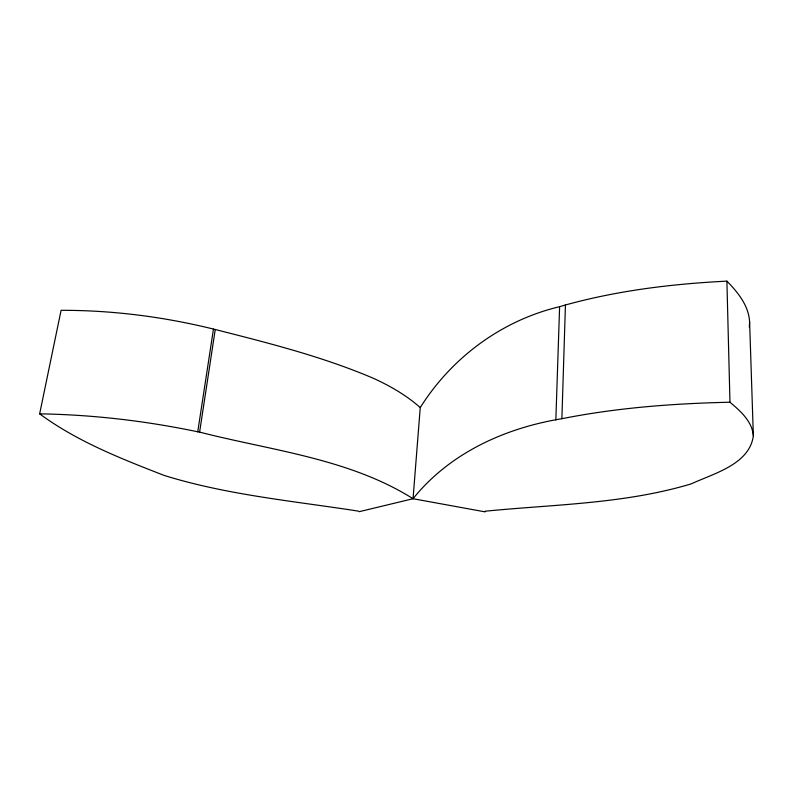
<?xml version="1.0" encoding="UTF-8"?>
<svg xmlns="http://www.w3.org/2000/svg" width="793" height="793" viewBox="0 0 793 793"><rect width="100%" height="100%" fill="white"/><g stroke="black" fill="none" stroke-linecap="round" stroke-linejoin="round"><path stroke-width="1.19" d="M413.044 498.718C449.69 452.991 505.121 427.992 561.89 418.704L565.439 304.988C618.034 290.456 672.504 283.854 726.894 281.138C737.777 292.24 748.711 305.553 749.603 321.77L753.35 435.704C749.712 464.361 713.522 473.54 691.268 483.849C624.547 503.961 553.93 504.378 485.098 511.217L485.078 511.862L413.044 498.718C349.882 458.909 272.415 450.612 201.462 432.572C148.271 421.222 94.04 414.719 39.65 413.837L61.081 310.321C113.637 310.212 166.084 317.101 217.024 329.957C270.056 343.428 323.504 356.949 373.929 378.529C390.513 386.181 406.551 395.41 420.25 407.582L413.044 498.718L359.229 511.683L358.347 511.118C293.45 501.037 227.284 495.02 164.29 475.473C121.16 458.691 77.139 441.513 39.65 413.837M555.843 419.983L559.61 306.693L565.439 304.988M749.326 327.142L749.603 321.77M199.598 432.195L215.24 329.531M197.744 431.818L213.456 329.105M420.25 407.582C451.762 357.445 501.87 320.402 559.61 306.693M561.89 418.704C617.212 407.721 673.654 403.459 729.966 402.229C740.305 410.952 752.19 421.291 753.35 435.704M726.894 281.138L729.966 402.229"/></g></svg>
